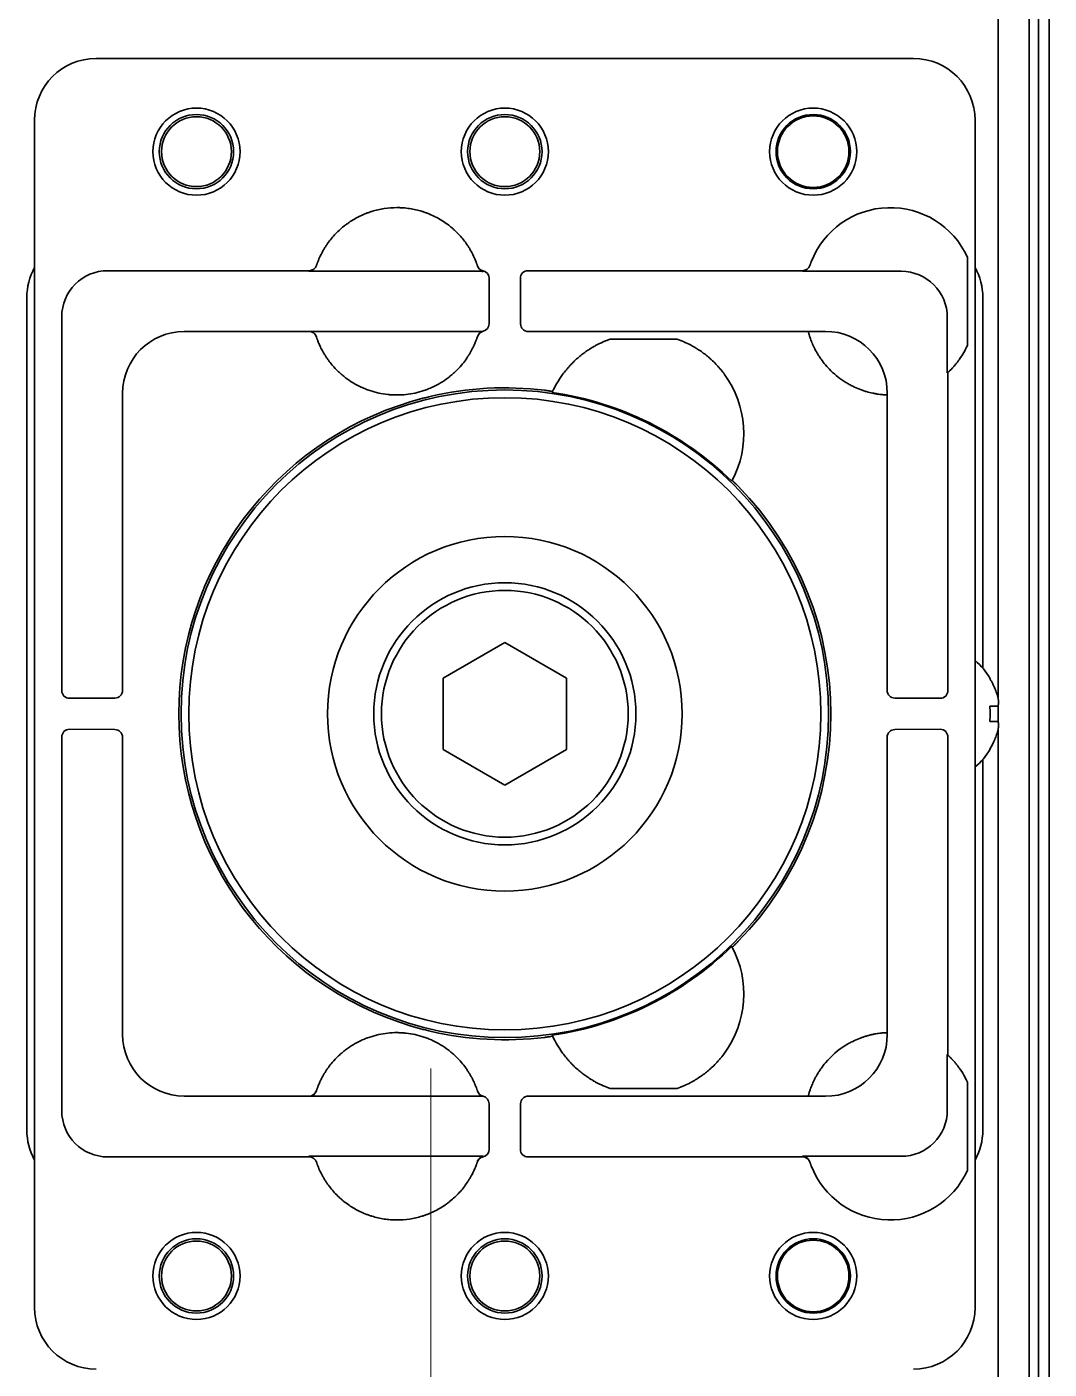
# Model space of a CAD drawing. Extents: x 5809 to 10669, y -850 to 3566.
# Drawn here: x 9168.1 to 9234.4, y 2501.2 to 2588.3 of the extents above; entities that cross this region are included whole.
import ezdxf

# ---------------------------------------------------------------- set-up
doc = ezdxf.new("R2010")
doc.units = 0
doc.header["$LTSCALE"] = 5
doc.layers.get('0').update_dxf_attribs({"linetype": 'CONTINUOUS', "lineweight": 0})
doc.layers.add('1', color=7, linetype='CONTINUOUS', true_color=0xffffff)

msp = doc.modelspace()

# ---------------------------------------------------------------- linework, layer by layer
at = {"color": 1}
msp.add_line((9194.273, 2520.726), (9194.273, 2420.726), dxfattribs=at)
at = {"layer": '1', "color": 7, "linetype": 'Continuous', "lineweight": 35}
for p, q in [((9233.073, 2431.526), (9233.073, 3429.526)), ((9231.073, 2544.787), (9231.073, 3383.467)), ((9234.375, 2415.526), (9234.375, 2937.226)), ((9233.686, 2418.526), (9233.686, 2936.226)), ((9225.573, 2586.226), (9172.572, 2586.226)), ((9168.573, 2582.227), (9168.573, 2505.226)), ((9229.573, 2505.226), (9229.573, 2582.227)), ((9229.073, 2573.344), (9229.073, 2567.608)), ((9186.385, 2572.463), (9173.335, 2572.463)), ((9197.547, 2572.424), (9186.372, 2572.424)), ((9186.859, 2572.804), (9186.854, 2572.789)), ((9218.385, 2572.463), (9200.579, 2572.463)), ((9224.771, 2572.424), (9218.372, 2572.424)), ((9218.859, 2572.804), (9218.859, 2572.805)), ((9218.86, 2572.807), (9218.864, 2572.818)), ((9198.051, 2569.019), (9198.066, 2571.963)), ((9200.079, 2571.963), (9200.094, 2569.016)), ((9168.073, 2570.727), (9168.073, 2516.726)), ((9230.073, 2546.678), (9230.073, 2570.727)), ((9170.336, 2569.464), (9170.336, 2545.232)), ((9227.77, 2565.828), (9227.77, 2569.424)), ((9178.279, 2568.519), (9186.375, 2568.519)), ((9186.372, 2568.528), (9197.617, 2568.528)), ((9186.848, 2568.181), (9186.848, 2568.181)), ((9200.594, 2568.519), (9205.288, 2568.519)), ((9205.288, 2568.519), (9205.385, 2568.519)), ((9205.882, 2568.52), (9205.385, 2568.519)), ((9205.883, 2568.52), (9210.263, 2568.52)), ((9210.263, 2568.02), (9205.883, 2568.02)), ((9210.263, 2568.52), (9210.761, 2568.519)), ((9210.761, 2568.519), (9210.858, 2568.519)), ((9210.858, 2568.519), (9218.749, 2568.519)), ((9218.749, 2568.519), (9218.747, 2568.528)), ((9218.747, 2568.528), (9219.876, 2568.528)), ((9227.77, 2565.828), (9227.81, 2565.864)), ((9227.81, 2545.232), (9227.81, 2565.864)), ((9174.28, 2545.247), (9174.28, 2564.52)), ((9223.875, 2564.529), (9223.875, 2564.403)), ((9223.875, 2564.403), (9223.866, 2564.404)), ((9223.866, 2564.404), (9223.866, 2545.247)), ((9195.073, 2546.036), (9199.073, 2548.345)), ((9199.073, 2548.345), (9203.073, 2546.036)), ((9195.073, 2541.417), (9195.073, 2546.036)), ((9203.073, 2546.036), (9203.073, 2541.417)), ((9230.518, 2546.026), (9230.551, 2546.026)), ((9170.836, 2544.733), (9173.78, 2544.748)), ((9224.363, 2544.748), (9227.31, 2544.733)), ((9231.073, 2543.22), (9231.073, 2544.221)), ((9170.336, 2542.22), (9170.336, 2517.989)), ((9173.78, 2542.705), (9170.836, 2542.72)), ((9174.28, 2522.933), (9174.28, 2542.205)), ((9223.866, 2542.205), (9223.866, 2523.049)), ((9227.31, 2542.72), (9224.363, 2542.705)), ((9227.81, 2521.588), (9227.81, 2542.22)), ((9231.073, 2431.326), (9231.073, 2542.675)), ((9199.073, 2539.107), (9195.073, 2541.417)), ((9203.073, 2541.417), (9199.073, 2539.107)), ((9230.551, 2541.426), (9230.518, 2541.426)), ((9230.073, 2516.726), (9230.073, 2540.774)), ((9223.866, 2523.049), (9223.875, 2523.049)), ((9223.875, 2523.049), (9223.875, 2522.923)), ((9227.77, 2518.028), (9227.77, 2521.624)), ((9186.849, 2519.273), (9186.849, 2519.273)), ((9205.883, 2519.433), (9210.263, 2519.433)), ((9229.073, 2519.844), (9229.073, 2514.108)), ((9186.375, 2518.933), (9178.279, 2518.933)), ((9197.617, 2518.924), (9186.372, 2518.924)), ((9198.066, 2515.489), (9198.051, 2518.436)), ((9200.094, 2518.436), (9200.079, 2515.489)), ((9205.288, 2518.933), (9200.594, 2518.933)), ((9205.385, 2518.933), (9205.288, 2518.933)), ((9205.882, 2518.933), (9205.385, 2518.933)), ((9210.263, 2518.933), (9205.883, 2518.933)), ((9210.761, 2518.933), (9210.263, 2518.933)), ((9210.858, 2518.933), (9210.761, 2518.933)), ((9218.749, 2518.933), (9210.858, 2518.933)), ((9218.747, 2518.924), (9218.749, 2518.933)), ((9219.876, 2518.924), (9218.747, 2518.924)), ((9173.335, 2514.989), (9186.385, 2514.989)), ((9186.372, 2515.028), (9197.547, 2515.028)), ((9200.579, 2514.989), (9218.385, 2514.989)), ((9218.372, 2515.028), (9224.771, 2515.028)), ((9186.852, 2514.67), (9186.859, 2514.648))]:
    msp.add_line(p, q, dxfattribs=at)
for centre, radius in [((9179.073, 2580.182), 2.825), ((9199.073, 2580.182), 2.825), ((9219.073, 2580.182), 2.825), ((9179.073, 2580.182), 2.411), ((9179.073, 2580.182), 2.267), ((9199.073, 2580.182), 2.411), ((9199.073, 2580.182), 2.267), ((9219.073, 2580.182), 2.411), ((9219.073, 2580.182), 2.32), ((9199.073, 2543.726), 21), ((9199.073, 2543.726), 20.5), ((9199.073, 2543.726), 11.5), ((9199.073, 2543.726), 8.5), ((9199.073, 2543.726), 8), ((9179.073, 2507.27), 2.825), ((9179.073, 2507.27), 2.411), ((9199.073, 2507.27), 2.825), ((9199.073, 2507.27), 2.411), ((9219.073, 2507.27), 2.825), ((9219.073, 2507.27), 2.411), ((9179.073, 2507.27), 2.267), ((9199.073, 2507.27), 2.267), ((9219.073, 2507.27), 2.32)]:
    msp.add_circle(centre, radius, dxfattribs=at)
for centre, radius, start, end in [((9224.073, 2571.052), 5.5, 24.61998, 158.89304), ((9224.073, 2569.9), 5.5, 324.66876, 335.38002), ((9208.073, 2561.9), 6.5, 143.94816, 155.25902), ((9208.073, 2561.9), 6.5, 332.04966, 36.05184), ((9224.073, 2569.9), 5.5, 225.48558, 238.47399), ((9199.073, 2543.726), 21.14, 82.96937, 103.24939), ((9199.073, 2543.726), 21.07, 45.69792, 81.61076), ((9199.073, 2543.726), 21.14, 106.69802, 253.30233), ((9199.073, 2543.726), 21.14, 315.6607, 44.3393), ((9226.453, 2543.527), 4.8, 31.37271, 49.458), ((9226.453, 2543.925), 4.8, 310.542, 328.62729), ((9199.073, 2543.726), 21.07, 278.38924, 314.30208), ((9208.073, 2525.552), 6.5, 323.94816, 27.95034), ((9199.073, 2543.726), 21.14, 256.75031, 277.03063), ((9208.073, 2525.552), 6.5, 204.74098, 216.05184), ((9224.073, 2517.552), 5.5, 121.52607, 139.88439), ((9224.073, 2517.552), 5.5, 24.61998, 35.33124), ((9224.073, 2516.4), 5.5, 201.10696, 335.38002)]:
    msp.add_arc(centre, radius, start, end, dxfattribs=at)
for centre, major_axis, ratio, start_param, end_param in [((9172.573, 2582.226), (2.829, -2.829), 0.999695, 2.356347, 3.926839), ((9225.572, 2582.226), (-2.829, -2.829), 0.999695, 2.356347, 3.926839), ((9172.073, 2570.726), (-2.829, 2.829), 0.999695, 0.279915, 0.785246), ((9173.336, 2569.463), (-2.122, 2.122), 0.999543, 5.497939, 7.068431), ((9186.385, 2572.963), (-0.474, 0.158), 0.999831, 1.892032, 3.138921), ((9197.768, 2572.943), (0.477, 0.15), 0.999767, 3.157291, 4.205088), ((9197.547, 2571.924), (0.224, 0.447), 0.99981, 0.22534, 0.463541), ((9197.566, 2571.963), (0.224, 0.448), 0.999239, 5.176082, 6.544021), ((9200.579, 2571.963), (-0.224, 0.448), 0.999239, 5.819644, 7.390288), ((9218.385, 2572.963), (-0.474, 0.159), 0.999831, 1.894839, 3.141593), ((9224.071, 2571.053), (1.747, 5.214), 0.99983, 1.569957, 1.576869), ((9224.77, 2569.423), (2.122, 2.122), 0.999695, 5.497939, 7.068431), ((9226.072, 2570.726), (2.829, 2.829), 0.999695, 5.497939, 6.003271), ((9197.551, 2569.019), (-0.447, -0.224), 0.99981, 1.330368, 2.677899), ((9200.594, 2569.019), (0.447, -0.224), 0.99981, 3.605286, 5.17593), ((9178.28, 2564.519), (2.828, 2.828), 0.999924, 0.78555, 2.356042), ((9186.375, 2568.019), (-0.475, -0.156), 0.999831, 3.142574, 4.3946), ((9197.779, 2568.045), (-0.476, 0.155), 0.999754, 5.263357, 6.293203), ((9219.875, 2564.528), (-2.829, -2.829), 0.999695, 2.356347, 3.926839), ((13898.254, 1758.685), (-4696.559, 804.417), 0.03512, 6.273761, 6.274076), ((5726.45, 5805.548), (-3486.444, 3247.993), 0.03512, 3.150702, 3.151017), ((9170.836, 2545.233), (0.448, 0.224), 0.999239, 2.678052, 4.248696), ((9173.78, 2545.247), (0.224, 0.447), 0.99981, 3.605286, 5.17593), ((9224.366, 2545.247), (-0.224, 0.447), 0.99981, 1.107255, 2.677899), ((9227.31, 2545.233), (-0.448, 0.224), 0.999239, 2.03449, 3.605134), ((9170.836, 2542.22), (-0.448, 0.224), 0.999239, 5.176082, 6.746726), ((9173.78, 2542.205), (0.224, -0.447), 0.99981, 1.107255, 2.677899), ((9224.366, 2542.205), (-0.224, -0.447), 0.99981, 3.605286, 5.17593), ((9227.31, 2542.22), (0.448, 0.224), 0.999239, 5.819644, 7.390288), ((5726.45, -718.096), (3486.444, 3247.993), 0.03512, 6.273761, 6.274076), ((9178.28, 2522.933), (-2.828, 2.828), 0.999924, 0.78555, 2.356042), ((13898.254, 3328.768), (4696.559, 804.417), 0.03512, 3.150702, 3.151017), ((9219.875, 2522.924), (-2.829, 2.829), 0.999695, 2.356347, 3.926839), ((9225.772, -4705.086), (0, 7227.617), 0.017452, 6.267025, 6.267338), ((9186.375, 2519.433), (0.475, -0.156), 0.999831, 5.030486, 6.282512), ((9197.779, 2519.407), (0.476, 0.155), 0.999754, 3.133975, 4.161422), ((9197.551, 2518.433), (-0.447, 0.224), 0.99981, 3.605286, 4.952817), ((9200.594, 2518.433), (0.447, 0.224), 0.99981, 1.107255, 2.677899), ((9173.336, 2517.99), (2.122, 2.122), 0.999543, 2.356347, 3.926839), ((9224.77, 2518.029), (2.122, -2.122), 0.999695, 5.497939, 7.068431), ((9172.073, 2516.727), (-2.829, -2.829), 0.999695, 5.497939, 6.003271), ((9226.072, 2516.727), (2.829, -2.829), 0.999695, 0.279915, 0.785246), ((9186.385, 2514.489), (-0.475, -0.157), 0.999831, 3.145682, 4.39242), ((9197.767, 2514.509), (0.473, -0.161), 0.999761, 2.10121, 3.149501), ((9197.547, 2515.529), (-0.224, 0.447), 0.99981, 2.678052, 2.916971), ((9197.566, 2515.489), (-0.224, 0.448), 0.999239, 2.880101, 4.248696), ((9200.579, 2515.489), (0.224, 0.448), 0.999239, 2.03449, 3.605134), ((9224.074, 2516.9), (5.684, 1.924), 0.999938, 3.132345, 3.139281), ((9218.385, 2514.489), (-0.474, -0.159), 0.999831, 3.141593, 4.388346), ((9224.081, 2516.402), (5.228, 1.734), 0.999252, 3.138522, 3.145428), ((9172.573, 2505.227), (2.829, 2.829), 0.999695, 2.356347, 3.926839), ((9225.572, 2505.227), (-2.829, 2.829), 0.999695, 2.356347, 3.926839)]:
    msp.add_ellipse(centre, major_axis=major_axis, ratio=ratio, start_param=start_param, end_param=end_param, dxfattribs=at)
for points, knots in [([(9197.206, 2573.029), (9197.106, 2573.289), (9196.987, 2573.539), (9196.833, 2573.81), (9196.815, 2573.84), (9196.78, 2573.899), (9196.762, 2573.929), (9196.707, 2574.017), (9196.669, 2574.076), (9196.553, 2574.247), (9196.472, 2574.358), (9196.216, 2574.681), (9196.031, 2574.883), (9195.779, 2575.118), (9195.702, 2575.187), (9195.623, 2575.255), (9195.57, 2575.299), (9195.543, 2575.321), (9195.407, 2575.43), (9195.297, 2575.512), (9194.956, 2575.745), (9194.719, 2575.883), (9194.348, 2576.063), (9194.222, 2576.118), (9194.061, 2576.182), (9194.029, 2576.194), (9193.964, 2576.218), (9193.931, 2576.23), (9193.833, 2576.265), (9193.767, 2576.286), (9193.438, 2576.389), (9193.17, 2576.45), (9192.764, 2576.512), (9192.627, 2576.527), (9192.421, 2576.543), (9192.318, 2576.549), (9192.214, 2576.552), (9192.144, 2576.553), (9192.11, 2576.553), (9191.797, 2576.554), (9191.523, 2576.533), (9190.981, 2576.451), (9190.713, 2576.39), (9190.416, 2576.298), (9190.383, 2576.287), (9190.317, 2576.266), (9190.284, 2576.254), (9190.186, 2576.22), (9190.121, 2576.196), (9189.928, 2576.12), (9189.802, 2576.065), (9189.432, 2575.885), (9189.194, 2575.748), (9188.91, 2575.553), (9188.826, 2575.493), (9188.743, 2575.431), (9188.688, 2575.388), (9188.66, 2575.367), (9188.525, 2575.258), (9188.421, 2575.168), (9188.119, 2574.886), (9187.933, 2574.685), (9187.677, 2574.362), (9187.596, 2574.251), (9187.499, 2574.107), (9187.48, 2574.079), (9187.442, 2574.02), (9187.423, 2573.991), (9187.368, 2573.903), (9187.333, 2573.843), (9187.161, 2573.542), (9187.042, 2573.293), (9186.942, 2573.033)], [0, 0, 0, 0, 0.0625, 0.0625, 0.070313, 0.070313, 0.078125, 0.078125, 0.09375, 0.09375, 0.125, 0.125, 0.1875, 0.1875, 0.203125, 0.210937, 0.210937, 0.21875, 0.21875, 0.25, 0.25, 0.3125, 0.3125, 0.34375, 0.34375, 0.351562, 0.351562, 0.359375, 0.359375, 0.375, 0.375, 0.4375, 0.4375, 0.46875, 0.46875, 0.484375, 0.492187, 0.492187, 0.5, 0.5, 0.5625, 0.5625, 0.625, 0.625, 0.632812, 0.632812, 0.640625, 0.640625, 0.65625, 0.65625, 0.6875, 0.6875, 0.75, 0.75, 0.765625, 0.773438, 0.773438, 0.78125, 0.78125, 0.8125, 0.8125, 0.875, 0.875, 0.90625, 0.90625, 0.914063, 0.914063, 0.921875, 0.921875, 0.9375, 0.9375, 1, 1, 1, 1]), ([(9186.942, 2573.033), (9186.936, 2573.018), (9186.93, 2573.003), (9186.922, 2572.981), (9186.919, 2572.974), (9186.914, 2572.96), (9186.911, 2572.953), (9186.904, 2572.932), (9186.899, 2572.919), (9186.892, 2572.9), (9186.89, 2572.894), (9186.886, 2572.883), (9186.884, 2572.877), (9186.879, 2572.861), (9186.875, 2572.852), (9186.87, 2572.835), (9186.867, 2572.828), (9186.864, 2572.819), (9186.863, 2572.817), (9186.862, 2572.812), (9186.861, 2572.811), (9186.86, 2572.806), (9186.859, 2572.804), (9186.859, 2572.804)], [0, 0, 0, 0, 0.125, 0.125, 0.1875, 0.1875, 0.25, 0.25, 0.375, 0.375, 0.4375, 0.4375, 0.5, 0.5, 0.625, 0.625, 0.75, 0.75, 0.8125, 0.8125, 0.875, 0.875, 1, 1, 1, 1]), ([(9197.293, 2572.785), (9197.293, 2572.786), (9197.292, 2572.788), (9197.291, 2572.793), (9197.29, 2572.795), (9197.288, 2572.8), (9197.287, 2572.803), (9197.284, 2572.813), (9197.281, 2572.821), (9197.277, 2572.834), (9197.275, 2572.839), (9197.272, 2572.85), (9197.27, 2572.855), (9197.264, 2572.872), (9197.259, 2572.884), (9197.25, 2572.911), (9197.245, 2572.924), (9197.237, 2572.946), (9197.235, 2572.953), (9197.229, 2572.968), (9197.226, 2572.975), (9197.218, 2572.998), (9197.212, 2573.014), (9197.206, 2573.029)], [0, 0, 0, 0, 0.125, 0.125, 0.1875, 0.1875, 0.25, 0.25, 0.375, 0.375, 0.4375, 0.4375, 0.5, 0.5, 0.625, 0.625, 0.75, 0.75, 0.8125, 0.8125, 0.875, 0.875, 1, 1, 1, 1]), ([(9218.942, 2573.033), (9218.939, 2573.026), (9218.936, 2573.018), (9218.93, 2573.003), (9218.928, 2572.996), (9218.919, 2572.974), (9218.914, 2572.96), (9218.904, 2572.932), (9218.899, 2572.919), (9218.892, 2572.9), (9218.89, 2572.894), (9218.886, 2572.882), (9218.884, 2572.877), (9218.879, 2572.861), (9218.875, 2572.852), (9218.87, 2572.835), (9218.867, 2572.828), (9218.863, 2572.816), (9218.862, 2572.812), (9218.86, 2572.807), (9218.86, 2572.806), (9218.859, 2572.805), (9218.859, 2572.804), (9218.859, 2572.804)], [0, 0, 0, 0, 0.0625, 0.0625, 0.125, 0.125, 0.25, 0.25, 0.375, 0.375, 0.4375, 0.4375, 0.5, 0.5, 0.625, 0.625, 0.75, 0.75, 0.875, 0.875, 0.9375, 0.9375, 1, 1, 1, 1]), ([(9186.372, 2568.528), (9186.398, 2568.528), (9186.45, 2568.524), (9186.501, 2568.512), (9186.539, 2568.5), (9186.551, 2568.496), (9186.575, 2568.486), (9186.587, 2568.48), (9186.622, 2568.463), (9186.644, 2568.449), (9186.676, 2568.426), (9186.686, 2568.418), (9186.706, 2568.401), (9186.716, 2568.392), (9186.743, 2568.364), (9186.76, 2568.345), (9186.791, 2568.303), (9186.805, 2568.28), (9186.829, 2568.234), (9186.839, 2568.209), (9186.847, 2568.184)], [0, 0, 0, 0, 0.125, 0.25, 0.25, 0.3125, 0.3125, 0.375, 0.375, 0.5, 0.5, 0.5625, 0.5625, 0.625, 0.625, 0.75, 0.75, 0.875, 0.875, 1, 1, 1, 1]), ([(9186.375, 2568.519), (9186.375, 2568.521), (9186.374, 2568.522), (9186.373, 2568.525), (9186.373, 2568.527), (9186.372, 2568.528)], [0, 0, 0, 0, 0.499999, 0.499999, 1, 1, 1, 1]), ([(9186.85, 2568.176), (9186.85, 2568.175), (9186.853, 2568.166), (9186.863, 2568.135), (9186.875, 2568.103), (9186.883, 2568.078), (9186.885, 2568.073), (9186.889, 2568.063), (9186.891, 2568.057), (9186.897, 2568.041), (9186.901, 2568.029), (9186.915, 2567.991), (9186.935, 2567.935), (9186.962, 2567.868), (9186.983, 2567.814), (9186.991, 2567.796), (9187.007, 2567.757), (9187.016, 2567.737), (9187.042, 2567.676), (9187.062, 2567.633), (9187.124, 2567.499), (9187.171, 2567.402), (9187.241, 2567.274), (9187.255, 2567.248), (9187.284, 2567.195), (9187.299, 2567.169), (9187.345, 2567.09), (9187.377, 2567.037), (9187.444, 2566.93), (9187.479, 2566.876), (9187.534, 2566.794), (9187.553, 2566.767), (9187.591, 2566.713), (9187.61, 2566.686), (9187.708, 2566.551), (9187.791, 2566.446), (9187.879, 2566.343)], [0, 0, 0, 0, 0.0625, 0.125, 0.1875, 0.1875, 0.203125, 0.203125, 0.21875, 0.21875, 0.25, 0.25, 0.3125, 0.375, 0.375, 0.40625, 0.40625, 0.4375, 0.4375, 0.5, 0.5, 0.625, 0.625, 0.65625, 0.65625, 0.6875, 0.6875, 0.75, 0.75, 0.8125, 0.8125, 0.84375, 0.84375, 0.875, 0.875, 1, 1, 1, 1]), ([(9197.111, 2567.695), (9197.145, 2567.772), (9197.173, 2567.842), (9197.21, 2567.935), (9197.221, 2567.964), (9197.236, 2568.004), (9197.24, 2568.017), (9197.249, 2568.042), (9197.253, 2568.053), (9197.273, 2568.108), (9197.284, 2568.142), (9197.296, 2568.176), (9197.299, 2568.185), (9197.302, 2568.194), (9197.302, 2568.196), (9197.303, 2568.199), (9197.304, 2568.2), (9197.304, 2568.2)], [0, 0, 0, 0, 0.25, 0.25, 0.375, 0.375, 0.4375, 0.4375, 0.5, 0.5, 0.75, 0.75, 0.875, 0.875, 0.9375, 0.9375, 1, 1, 1, 1]), ([(9219.866, 2566.357), (9219.764, 2566.478), (9219.669, 2566.601), (9219.536, 2566.789), (9219.494, 2566.852), (9219.433, 2566.947), (9219.403, 2566.994), (9219.374, 2567.042), (9219.354, 2567.074), (9219.345, 2567.089), (9219.261, 2567.232), (9219.195, 2567.356), (9219.108, 2567.533), (9219.08, 2567.591), (9219.042, 2567.676), (9219.024, 2567.718), (9219.006, 2567.759), (9218.995, 2567.787), (9218.989, 2567.8), (9218.94, 2567.92), (9218.904, 2568.017), (9218.86, 2568.145), (9218.847, 2568.185), (9218.832, 2568.232), (9218.829, 2568.241), (9218.823, 2568.259), (9218.821, 2568.268), (9218.813, 2568.293), (9218.808, 2568.309), (9218.794, 2568.355), (9218.779, 2568.409), (9218.768, 2568.449), (9218.761, 2568.473), (9218.759, 2568.481), (9218.756, 2568.493), (9218.754, 2568.499), (9218.751, 2568.512), (9218.749, 2568.518), (9218.749, 2568.519)], [0, 0, 0, 0, 0.125, 0.125, 0.1875, 0.1875, 0.21875, 0.234375, 0.234375, 0.25, 0.25, 0.375, 0.375, 0.4375, 0.4375, 0.46875, 0.484375, 0.484375, 0.5, 0.5, 0.625, 0.625, 0.6875, 0.6875, 0.703125, 0.703125, 0.71875, 0.71875, 0.75, 0.75, 0.8125, 0.875, 0.875, 0.90625, 0.90625, 0.9375, 0.9375, 1, 1, 1, 1]), ([(9196.265, 2566.343), (9196.361, 2566.457), (9196.452, 2566.573), (9196.58, 2566.75), (9196.621, 2566.81), (9196.67, 2566.884), (9196.68, 2566.899), (9196.699, 2566.929), (9196.709, 2566.944), (9196.738, 2566.989), (9196.756, 2567.019), (9196.846, 2567.166), (9196.909, 2567.281), (9196.979, 2567.417), (9196.993, 2567.444), (9197.019, 2567.497), (9197.032, 2567.523), (9197.068, 2567.6), (9197.09, 2567.649), (9197.111, 2567.695)], [0, 0, 0, 0, 0.25, 0.25, 0.375, 0.375, 0.40625, 0.40625, 0.4375, 0.4375, 0.5, 0.5, 0.75, 0.75, 0.8125, 0.8125, 0.875, 0.875, 1, 1, 1, 1]), ([(9204.813, 2567.523), (9204.788, 2567.509), (9204.759, 2567.492), (9204.696, 2567.454), (9204.662, 2567.433), (9204.608, 2567.399), (9204.589, 2567.387), (9204.551, 2567.363), (9204.532, 2567.351), (9204.473, 2567.312), (9204.433, 2567.285), (9204.35, 2567.228), (9204.307, 2567.198), (9204.221, 2567.136), (9204.177, 2567.103), (9204.044, 2567.002), (9203.955, 2566.93), (9203.776, 2566.778), (9203.686, 2566.697), (9203.551, 2566.569), (9203.506, 2566.525), (9203.438, 2566.457), (9203.415, 2566.434), (9203.371, 2566.387), (9203.348, 2566.364), (9203.304, 2566.316), (9203.281, 2566.292), (9203.237, 2566.243), (9203.171, 2566.17), (9203.107, 2566.094), (9202.98, 2565.941), (9202.898, 2565.835), (9202.818, 2565.725)], [0, 0, 0, 0, 0.0625, 0.0625, 0.125, 0.125, 0.15625, 0.15625, 0.1875, 0.1875, 0.25, 0.25, 0.3125, 0.3125, 0.375, 0.375, 0.5, 0.5, 0.625, 0.625, 0.6875, 0.6875, 0.71875, 0.71875, 0.75, 0.75, 0.78125, 0.78125, 0.8125, 0.875, 0.875, 1, 1, 1, 1]), ([(9213.328, 2565.725), (9213.248, 2565.835), (9213.166, 2565.941), (9213.059, 2566.07), (9213.037, 2566.096), (9212.994, 2566.146), (9212.972, 2566.171), (9212.907, 2566.245), (9212.863, 2566.294), (9212.731, 2566.435), (9212.642, 2566.524), (9212.507, 2566.653), (9212.462, 2566.694), (9212.394, 2566.755), (9212.371, 2566.776), (9212.326, 2566.815), (9212.303, 2566.835), (9212.19, 2566.931), (9212.1, 2567.003), (9211.968, 2567.103), (9211.925, 2567.136), (9211.839, 2567.198), (9211.797, 2567.227), (9211.735, 2567.27), (9211.714, 2567.284), (9211.673, 2567.312), (9211.653, 2567.325), (9211.594, 2567.363), (9211.556, 2567.388), (9211.502, 2567.422), (9211.484, 2567.433), (9211.45, 2567.453), (9211.434, 2567.463), (9211.387, 2567.492), (9211.358, 2567.509), (9211.333, 2567.523)], [0, 0, 0, 0, 0.125, 0.125, 0.15625, 0.15625, 0.1875, 0.1875, 0.25, 0.25, 0.375, 0.375, 0.4375, 0.4375, 0.46875, 0.46875, 0.5, 0.5, 0.625, 0.625, 0.6875, 0.6875, 0.75, 0.75, 0.78125, 0.78125, 0.8125, 0.8125, 0.875, 0.875, 0.90625, 0.90625, 0.9375, 0.9375, 1, 1, 1, 1]), ([(9187.879, 2566.343), (9188.009, 2566.19), (9188.146, 2566.045), (9188.363, 2565.84), (9188.437, 2565.773), (9188.552, 2565.676), (9188.59, 2565.644), (9188.668, 2565.582), (9188.708, 2565.551), (9188.906, 2565.4), (9189.07, 2565.289), (9189.409, 2565.086), (9189.583, 2564.993), (9189.853, 2564.869), (9189.944, 2564.829), (9190.083, 2564.774), (9190.13, 2564.756), (9190.224, 2564.722), (9190.271, 2564.705), (9190.508, 2564.626), (9190.699, 2564.573), (9191.085, 2564.488), (9191.28, 2564.456), (9191.575, 2564.424), (9191.674, 2564.416), (9191.823, 2564.408), (9191.872, 2564.406), (9191.972, 2564.403), (9192.022, 2564.402), (9192.272, 2564.402), (9192.47, 2564.413), (9192.864, 2564.456), (9193.058, 2564.488), (9193.445, 2564.573), (9193.636, 2564.626), (9193.873, 2564.706), (9193.921, 2564.722), (9194.014, 2564.757), (9194.154, 2564.81), (9194.29, 2564.869), (9194.56, 2564.993), (9194.734, 2565.086), (9195.073, 2565.289), (9195.237, 2565.4), (9195.436, 2565.551), (9195.476, 2565.582), (9195.554, 2565.645), (9195.669, 2565.74), (9195.781, 2565.84), (9195.998, 2566.045), (9196.135, 2566.19), (9196.265, 2566.343)], [0, 0, 0, 0, 0.0625, 0.0625, 0.09375, 0.09375, 0.109375, 0.109375, 0.125, 0.125, 0.1875, 0.1875, 0.25, 0.25, 0.28125, 0.28125, 0.296875, 0.296875, 0.3125, 0.3125, 0.375, 0.375, 0.4375, 0.4375, 0.46875, 0.46875, 0.484375, 0.484375, 0.5, 0.5, 0.5625, 0.5625, 0.625, 0.625, 0.6875, 0.6875, 0.703125, 0.703125, 0.71875, 0.75, 0.75, 0.8125, 0.8125, 0.875, 0.875, 0.890625, 0.890625, 0.90625, 0.9375, 0.9375, 1, 1, 1, 1]), ([(9228.56, 2566.719), (9228.524, 2566.668), (9228.487, 2566.618), (9228.412, 2566.52), (9228.375, 2566.472), (9228.298, 2566.378), (9228.259, 2566.332), (9228.201, 2566.265), (9228.181, 2566.243), (9228.143, 2566.2), (9228.124, 2566.179), (9228.086, 2566.139), (9228.067, 2566.119), (9228.04, 2566.09), (9228.031, 2566.081), (9228.013, 2566.063), (9228.005, 2566.054), (9227.961, 2566.01), (9227.93, 2565.979), (9227.896, 2565.946), (9227.889, 2565.939), (9227.877, 2565.927), (9227.871, 2565.922), (9227.854, 2565.906), (9227.844, 2565.897), (9227.832, 2565.885), (9227.829, 2565.882), (9227.822, 2565.876), (9227.82, 2565.874), (9227.813, 2565.867), (9227.811, 2565.865), (9227.81, 2565.864)], [0, 0, 0, 0, 0.125, 0.125, 0.25, 0.25, 0.375, 0.375, 0.4375, 0.4375, 0.5, 0.5, 0.5625, 0.5625, 0.59375, 0.59375, 0.625, 0.625, 0.75, 0.75, 0.78125, 0.78125, 0.8125, 0.8125, 0.875, 0.875, 0.90625, 0.90625, 0.9375, 0.9375, 1, 1, 1, 1]), ([(9202.169, 2564.62), (9202.17, 2564.621), (9202.167, 2564.623), (9202.158, 2564.626), (9202.154, 2564.627), (9202.146, 2564.629), (9202.144, 2564.63), (9202.138, 2564.631), (9202.135, 2564.632), (9202.119, 2564.635), (9202.103, 2564.639), (9202.075, 2564.644), (9202.065, 2564.646), (9202.043, 2564.65), (9202.021, 2564.654), (9201.996, 2564.658), (9201.97, 2564.663), (9201.956, 2564.665), (9201.914, 2564.672), (9201.885, 2564.676), (9201.839, 2564.683), (9201.823, 2564.685), (9201.792, 2564.69), (9201.775, 2564.692), (9201.727, 2564.698), (9201.694, 2564.703), (9201.66, 2564.707)], [0, 0, 0, 0, 0.125, 0.125, 0.1875, 0.1875, 0.21875, 0.21875, 0.25, 0.25, 0.375, 0.375, 0.4375, 0.4375, 0.5, 0.5625, 0.5625, 0.625, 0.625, 0.75, 0.75, 0.8125, 0.8125, 0.875, 0.875, 1, 1, 1, 1]), ([(9222.931, 2564.52), (9222.801, 2564.547), (9222.666, 2564.581), (9222.453, 2564.643), (9222.381, 2564.666), (9222.27, 2564.703), (9222.233, 2564.716), (9222.158, 2564.744), (9222.121, 2564.758), (9221.933, 2564.83), (9221.783, 2564.896), (9221.598, 2564.988), (9221.561, 2565.007), (9221.487, 2565.045), (9221.45, 2565.065), (9221.341, 2565.126), (9221.268, 2565.168), (9221.197, 2565.212)], [0, 0, 0, 0, 0.25, 0.25, 0.375, 0.375, 0.4375, 0.4375, 0.5, 0.5, 0.75, 0.75, 0.8125, 0.8125, 0.875, 0.875, 1, 1, 1, 1]), ([(9223.866, 2564.404), (9223.864, 2564.404), (9223.857, 2564.404), (9223.834, 2564.405), (9223.818, 2564.406), (9223.775, 2564.408), (9223.749, 2564.409), (9223.709, 2564.412), (9223.701, 2564.412), (9223.685, 2564.413), (9223.658, 2564.415), (9223.63, 2564.418), (9223.57, 2564.423), (9223.525, 2564.427), (9223.428, 2564.438), (9223.375, 2564.444), (9223.303, 2564.454), (9223.288, 2564.456), (9223.258, 2564.46), (9223.213, 2564.467), (9223.166, 2564.475), (9223.069, 2564.492), (9223.002, 2564.505), (9222.931, 2564.52)], [0, 0, 0, 0, 0.125, 0.125, 0.25, 0.25, 0.375, 0.375, 0.40625, 0.40625, 0.4375, 0.5, 0.5, 0.625, 0.625, 0.75, 0.75, 0.78125, 0.78125, 0.8125, 0.875, 0.875, 1, 1, 1, 1]), ([(9194.228, 2564.303), (9194.125, 2564.279), (9194.022, 2564.254), (9193.816, 2564.202), (9193.611, 2564.149), (9193.406, 2564.092), (9193.202, 2564.035), (9193.1, 2564.005), (9192.999, 2563.974)], [0, 0, 0, 0, 0.25, 0.25, 0.5, 0.75, 0.75, 1, 1, 1, 1]), ([(9214.192, 2558.501), (9214.169, 2558.525), (9214.145, 2558.548), (9214.111, 2558.583), (9214.099, 2558.594), (9214.077, 2558.617), (9214.065, 2558.628), (9214.032, 2558.661), (9214.011, 2558.681), (9213.98, 2558.71), (9213.97, 2558.72), (9213.956, 2558.733), (9213.951, 2558.738), (9213.942, 2558.747), (9213.937, 2558.751), (9213.915, 2558.771), (9213.899, 2558.786), (9213.881, 2558.802), (9213.877, 2558.805), (9213.871, 2558.811), (9213.867, 2558.814), (9213.858, 2558.822), (9213.853, 2558.826), (9213.837, 2558.839), (9213.829, 2558.845), (9213.821, 2558.851), (9213.819, 2558.852), (9213.816, 2558.854), (9213.815, 2558.854), (9213.815, 2558.853)], [0, 0, 0, 0, 0.125, 0.125, 0.1875, 0.1875, 0.25, 0.25, 0.375, 0.375, 0.4375, 0.4375, 0.46875, 0.46875, 0.5, 0.5, 0.625, 0.625, 0.65625, 0.65625, 0.6875, 0.6875, 0.75, 0.75, 0.875, 0.875, 0.9375, 0.9375, 1, 1, 1, 1]), ([(9230.518, 2544.226), (9230.642, 2544.226), (9230.75, 2544.226), (9230.888, 2544.226), (9230.93, 2544.226), (9231.006, 2544.226), (9231.039, 2544.226), (9231.069, 2544.226)], [0, 0, 0, 0, 0.5, 0.5, 0.75, 0.75, 1, 1, 1, 1]), ([(9230.518, 2541.426), (9230.642, 2541.629), (9230.75, 2541.839), (9230.888, 2542.164), (9230.93, 2542.274), (9231.006, 2542.497), (9231.039, 2542.611), (9231.069, 2542.726)], [0, 0, 0, 0, 0.5, 0.5, 0.75, 0.75, 1, 1, 1, 1]), ([(9213.815, 2528.599), (9213.815, 2528.598), (9213.818, 2528.599), (9213.826, 2528.605), (9213.83, 2528.607), (9213.836, 2528.612), (9213.838, 2528.614), (9213.842, 2528.617), (9213.845, 2528.619), (9213.858, 2528.63), (9213.87, 2528.641), (9213.891, 2528.66), (9213.899, 2528.667), (9213.915, 2528.681), (9213.932, 2528.697), (9213.95, 2528.714), (9213.97, 2528.732), (9213.98, 2528.741), (9214.01, 2528.771), (9214.032, 2528.791), (9214.065, 2528.824), (9214.076, 2528.835), (9214.099, 2528.857), (9214.111, 2528.869), (9214.145, 2528.904), (9214.169, 2528.927), (9214.192, 2528.951)], [0, 0, 0, 0, 0.125, 0.125, 0.1875, 0.1875, 0.21875, 0.21875, 0.25, 0.25, 0.375, 0.375, 0.4375, 0.4375, 0.5, 0.5625, 0.5625, 0.625, 0.625, 0.75, 0.75, 0.8125, 0.8125, 0.875, 0.875, 1, 1, 1, 1]), ([(9196.265, 2521.109), (9196.135, 2521.262), (9195.998, 2521.407), (9195.781, 2521.613), (9195.706, 2521.679), (9195.592, 2521.776), (9195.553, 2521.808), (9195.475, 2521.871), (9195.436, 2521.901), (9195.237, 2522.052), (9195.073, 2522.163), (9194.735, 2522.366), (9194.56, 2522.459), (9194.29, 2522.584), (9194.199, 2522.623), (9194.06, 2522.678), (9194.014, 2522.696), (9193.92, 2522.73), (9193.873, 2522.747), (9193.636, 2522.827), (9193.445, 2522.879), (9193.059, 2522.964), (9192.864, 2522.996), (9192.569, 2523.028), (9192.47, 2523.036), (9192.321, 2523.044), (9192.271, 2523.046), (9192.171, 2523.049), (9192.121, 2523.05), (9191.871, 2523.05), (9191.673, 2523.039), (9191.28, 2522.996), (9191.085, 2522.964), (9190.699, 2522.879), (9190.507, 2522.826), (9190.27, 2522.747), (9190.223, 2522.73), (9190.129, 2522.696), (9189.99, 2522.642), (9189.853, 2522.584), (9189.584, 2522.459), (9189.409, 2522.367), (9189.071, 2522.163), (9188.906, 2522.052), (9188.707, 2521.901), (9188.668, 2521.87), (9188.59, 2521.808), (9188.474, 2521.712), (9188.363, 2521.612), (9188.146, 2521.407), (9188.009, 2521.262), (9187.879, 2521.109)], [0, 0, 0, 0, 0.0625, 0.0625, 0.09375, 0.09375, 0.109375, 0.109375, 0.125, 0.125, 0.1875, 0.1875, 0.25, 0.25, 0.28125, 0.28125, 0.296875, 0.296875, 0.3125, 0.3125, 0.375, 0.375, 0.4375, 0.4375, 0.46875, 0.46875, 0.484375, 0.484375, 0.5, 0.5, 0.5625, 0.5625, 0.625, 0.625, 0.6875, 0.6875, 0.703125, 0.703125, 0.71875, 0.75, 0.75, 0.8125, 0.8125, 0.875, 0.875, 0.890625, 0.890625, 0.90625, 0.9375, 0.9375, 1, 1, 1, 1]), ([(9192.999, 2523.478), (9193.101, 2523.447), (9193.202, 2523.418), (9193.406, 2523.36), (9193.611, 2523.304), (9193.816, 2523.25), (9194.022, 2523.199), (9194.125, 2523.173), (9194.228, 2523.149)], [0, 0, 0, 0, 0.25, 0.25, 0.5, 0.75, 0.75, 1, 1, 1, 1]), ([(9201.66, 2522.745), (9201.694, 2522.75), (9201.727, 2522.754), (9201.775, 2522.76), (9201.791, 2522.762), (9201.823, 2522.767), (9201.839, 2522.769), (9201.885, 2522.776), (9201.914, 2522.78), (9201.956, 2522.787), (9201.969, 2522.789), (9201.989, 2522.793), (9201.995, 2522.794), (9202.008, 2522.796), (9202.014, 2522.797), (9202.044, 2522.802), (9202.065, 2522.806), (9202.088, 2522.811), (9202.093, 2522.811), (9202.102, 2522.813), (9202.106, 2522.814), (9202.118, 2522.817), (9202.125, 2522.818), (9202.144, 2522.823), (9202.154, 2522.825), (9202.164, 2522.828), (9202.166, 2522.829), (9202.169, 2522.831), (9202.17, 2522.832), (9202.169, 2522.832)], [0, 0, 0, 0, 0.125, 0.125, 0.1875, 0.1875, 0.25, 0.25, 0.375, 0.375, 0.4375, 0.4375, 0.46875, 0.46875, 0.5, 0.5, 0.625, 0.625, 0.65625, 0.65625, 0.6875, 0.6875, 0.75, 0.75, 0.875, 0.875, 0.9375, 0.9375, 1, 1, 1, 1]), ([(9221.197, 2522.241), (9221.268, 2522.284), (9221.34, 2522.326), (9221.485, 2522.407), (9221.559, 2522.445), (9221.779, 2522.554), (9221.928, 2522.62), (9222.116, 2522.693), (9222.154, 2522.707), (9222.21, 2522.728), (9222.229, 2522.734), (9222.267, 2522.747), (9222.36, 2522.78), (9222.451, 2522.808), (9222.593, 2522.85), (9222.663, 2522.869), (9222.8, 2522.904), (9222.866, 2522.919), (9222.931, 2522.933)], [0, 0, 0, 0, 0.125, 0.125, 0.25, 0.25, 0.5, 0.5, 0.5625, 0.5625, 0.59375, 0.59375, 0.625, 0.75, 0.75, 0.875, 0.875, 1, 1, 1, 1]), ([(9222.931, 2522.933), (9223.002, 2522.948), (9223.07, 2522.961), (9223.198, 2522.983), (9223.258, 2522.992), (9223.372, 2523.008), (9223.425, 2523.014), (9223.524, 2523.025), (9223.569, 2523.03), (9223.649, 2523.036), (9223.685, 2523.039), (9223.747, 2523.043), (9223.774, 2523.044), (9223.817, 2523.047), (9223.851, 2523.048), (9223.864, 2523.049), (9223.866, 2523.049)], [0, 0, 0, 0, 0.125, 0.125, 0.25, 0.25, 0.375, 0.375, 0.5, 0.5, 0.625, 0.625, 0.75, 0.75, 0.875, 1, 1, 1, 1]), ([(9187.879, 2521.109), (9187.791, 2521.006), (9187.709, 2520.901), (9187.592, 2520.741), (9187.554, 2520.688), (9187.499, 2520.607), (9187.481, 2520.58), (9187.446, 2520.525), (9187.428, 2520.498), (9187.344, 2520.363), (9187.283, 2520.258), (9187.201, 2520.106), (9187.176, 2520.056), (9187.145, 2519.996), (9187.139, 2519.984), (9187.128, 2519.96), (9187.122, 2519.948), (9187.105, 2519.912), (9187.094, 2519.889), (9187.042, 2519.777), (9187.007, 2519.695), (9186.97, 2519.605), (9186.963, 2519.587), (9186.953, 2519.562), (9186.95, 2519.554), (9186.943, 2519.537), (9186.928, 2519.498), (9186.905, 2519.434), (9186.889, 2519.39), (9186.878, 2519.36), (9186.875, 2519.351), (9186.87, 2519.335), (9186.867, 2519.327), (9186.86, 2519.307), (9186.853, 2519.286), (9186.85, 2519.278), (9186.85, 2519.276)], [0, 0, 0, 0, 0.125, 0.125, 0.1875, 0.1875, 0.21875, 0.21875, 0.25, 0.25, 0.375, 0.375, 0.4375, 0.4375, 0.453125, 0.453125, 0.46875, 0.46875, 0.5, 0.5, 0.625, 0.625, 0.65625, 0.65625, 0.671875, 0.671875, 0.6875, 0.75, 0.8125, 0.8125, 0.84375, 0.84375, 0.875, 0.875, 0.9375, 1, 1, 1, 1]), ([(9197.111, 2519.757), (9197.09, 2519.803), (9197.068, 2519.852), (9197.02, 2519.953), (9196.995, 2520.005), (9196.953, 2520.087), (9196.931, 2520.128), (9196.908, 2520.171), (9196.892, 2520.199), (9196.884, 2520.214), (9196.844, 2520.286), (9196.81, 2520.344), (9196.739, 2520.462), (9196.701, 2520.521), (9196.642, 2520.61), (9196.622, 2520.64), (9196.581, 2520.7), (9196.56, 2520.73), (9196.452, 2520.879), (9196.361, 2520.996), (9196.265, 2521.109)], [0, 0, 0, 0, 0.125, 0.125, 0.25, 0.25, 0.3125, 0.34375, 0.34375, 0.375, 0.375, 0.5, 0.5, 0.625, 0.625, 0.6875, 0.6875, 0.75, 0.75, 1, 1, 1, 1]), ([(9202.818, 2521.727), (9202.898, 2521.617), (9202.98, 2521.512), (9203.107, 2521.358), (9203.15, 2521.308), (9203.215, 2521.233), (9203.237, 2521.209), (9203.281, 2521.16), (9203.304, 2521.136), (9203.348, 2521.088), (9203.371, 2521.065), (9203.415, 2521.018), (9203.438, 2520.995), (9203.506, 2520.927), (9203.551, 2520.883), (9203.686, 2520.755), (9203.776, 2520.674), (9203.955, 2520.522), (9204.044, 2520.45), (9204.177, 2520.349), (9204.221, 2520.316), (9204.307, 2520.254), (9204.35, 2520.224), (9204.433, 2520.167), (9204.473, 2520.14), (9204.532, 2520.102), (9204.551, 2520.089), (9204.589, 2520.065), (9204.608, 2520.053), (9204.662, 2520.019), (9204.696, 2519.998), (9204.759, 2519.961), (9204.788, 2519.944), (9204.813, 2519.929)], [0, 0, 0, 0, 0.125, 0.125, 0.1875, 0.1875, 0.21875, 0.21875, 0.25, 0.25, 0.28125, 0.28125, 0.3125, 0.3125, 0.375, 0.375, 0.5, 0.5, 0.625, 0.625, 0.6875, 0.6875, 0.75, 0.75, 0.8125, 0.8125, 0.84375, 0.84375, 0.875, 0.875, 0.9375, 0.9375, 1, 1, 1, 1]), ([(9211.333, 2519.929), (9211.358, 2519.944), (9211.387, 2519.961), (9211.434, 2519.989), (9211.45, 2519.999), (9211.484, 2520.02), (9211.502, 2520.031), (9211.556, 2520.065), (9211.594, 2520.089), (9211.653, 2520.127), (9211.673, 2520.141), (9211.714, 2520.168), (9211.735, 2520.182), (9211.797, 2520.225), (9211.839, 2520.255), (9211.925, 2520.317), (9211.968, 2520.349), (9212.1, 2520.449), (9212.19, 2520.521), (9212.303, 2520.617), (9212.326, 2520.637), (9212.371, 2520.677), (9212.44, 2520.737), (9212.507, 2520.8), (9212.642, 2520.928), (9212.731, 2521.018), (9212.863, 2521.159), (9212.907, 2521.207), (9212.972, 2521.281), (9212.994, 2521.306), (9213.037, 2521.357), (9213.059, 2521.382), (9213.166, 2521.511), (9213.248, 2521.617), (9213.328, 2521.727)], [0, 0, 0, 0, 0.0625, 0.0625, 0.09375, 0.09375, 0.125, 0.125, 0.1875, 0.1875, 0.21875, 0.21875, 0.25, 0.25, 0.3125, 0.3125, 0.375, 0.375, 0.5, 0.5, 0.53125, 0.53125, 0.5625, 0.625, 0.625, 0.75, 0.75, 0.8125, 0.8125, 0.84375, 0.84375, 0.875, 0.875, 1, 1, 1, 1]), ([(9218.749, 2518.933), (9218.749, 2518.935), (9218.751, 2518.94), (9218.755, 2518.958), (9218.762, 2518.983), (9218.773, 2519.022), (9218.781, 2519.052), (9218.783, 2519.058), (9218.786, 2519.07), (9218.788, 2519.077), (9218.794, 2519.097), (9218.798, 2519.112), (9218.812, 2519.157), (9218.833, 2519.224), (9218.859, 2519.304), (9218.881, 2519.368), (9218.893, 2519.401), (9218.905, 2519.436), (9218.914, 2519.46), (9218.919, 2519.472), (9218.941, 2519.533), (9218.961, 2519.583), (9219.026, 2519.742), (9219.076, 2519.855), (9219.15, 2520.005), (9219.165, 2520.036), (9219.197, 2520.097), (9219.213, 2520.127), (9219.263, 2520.22), (9219.298, 2520.282), (9219.372, 2520.408), (9219.41, 2520.471), (9219.472, 2520.566), (9219.493, 2520.598), (9219.536, 2520.661), (9219.557, 2520.693), (9219.669, 2520.851), (9219.765, 2520.975), (9219.867, 2521.096)], [0, 0, 0, 0, 0.0625, 0.0625, 0.125, 0.1875, 0.1875, 0.203125, 0.203125, 0.21875, 0.21875, 0.25, 0.25, 0.3125, 0.375, 0.375, 0.40625, 0.421875, 0.421875, 0.4375, 0.4375, 0.5, 0.5, 0.625, 0.625, 0.65625, 0.65625, 0.6875, 0.6875, 0.75, 0.75, 0.8125, 0.8125, 0.84375, 0.84375, 0.875, 0.875, 1, 1, 1, 1]), ([(9227.81, 2521.588), (9227.811, 2521.587), (9227.813, 2521.585), (9227.822, 2521.577), (9227.828, 2521.571), (9227.84, 2521.56), (9227.844, 2521.556), (9227.854, 2521.547), (9227.859, 2521.542), (9227.876, 2521.526), (9227.888, 2521.514), (9227.909, 2521.494), (9227.916, 2521.487), (9227.931, 2521.473), (9227.938, 2521.465), (9227.962, 2521.442), (9227.978, 2521.426), (9228.012, 2521.391), (9228.03, 2521.373), (9228.057, 2521.344), (9228.066, 2521.334), (9228.085, 2521.315), (9228.094, 2521.305), (9228.141, 2521.254), (9228.18, 2521.212), (9228.238, 2521.145), (9228.257, 2521.122), (9228.296, 2521.076), (9228.316, 2521.053), (9228.374, 2520.981), (9228.412, 2520.933), (9228.487, 2520.834), (9228.524, 2520.784), (9228.56, 2520.733)], [0, 0, 0, 0, 0.0625, 0.0625, 0.125, 0.125, 0.15625, 0.15625, 0.1875, 0.1875, 0.25, 0.25, 0.28125, 0.28125, 0.3125, 0.3125, 0.375, 0.375, 0.4375, 0.4375, 0.46875, 0.46875, 0.5, 0.5, 0.625, 0.625, 0.6875, 0.6875, 0.75, 0.75, 0.875, 0.875, 1, 1, 1, 1]), ([(9186.847, 2519.268), (9186.839, 2519.243), (9186.819, 2519.195), (9186.792, 2519.15), (9186.768, 2519.119), (9186.76, 2519.108), (9186.743, 2519.088), (9186.734, 2519.079), (9186.707, 2519.051), (9186.687, 2519.034), (9186.655, 2519.011), (9186.644, 2519.004), (9186.622, 2518.99), (9186.61, 2518.984), (9186.576, 2518.966), (9186.552, 2518.956), (9186.502, 2518.94), (9186.476, 2518.934), (9186.425, 2518.926), (9186.398, 2518.924), (9186.372, 2518.924)], [0, 0, 0, 0, 0.125, 0.25, 0.25, 0.3125, 0.3125, 0.375, 0.375, 0.5, 0.5, 0.5625, 0.5625, 0.625, 0.625, 0.75, 0.75, 0.875, 0.875, 1, 1, 1, 1]), ([(9197.304, 2519.252), (9197.303, 2519.255), (9197.299, 2519.268), (9197.287, 2519.303), (9197.282, 2519.318), (9197.273, 2519.343), (9197.27, 2519.352), (9197.263, 2519.372), (9197.259, 2519.382), (9197.24, 2519.437), (9197.22, 2519.49), (9197.184, 2519.581), (9197.171, 2519.614), (9197.15, 2519.666), (9197.142, 2519.683), (9197.127, 2519.72), (9197.119, 2519.738), (9197.111, 2519.757)], [0, 0, 0, 0, 0.25, 0.25, 0.375, 0.375, 0.4375, 0.4375, 0.5, 0.5, 0.75, 0.75, 0.875, 0.875, 0.9375, 0.9375, 1, 1, 1, 1]), ([(9210.687, 2519.601), (9211.045, 2519.759), (9211.247, 2519.879), (9211.333, 2519.929), (9211.333, 2519.929), (9211.333, 2519.929)], [0, 0, 0, 0, 0.99996, 0.99996, 1, 1, 1, 1]), ([(9186.372, 2518.924), (9186.373, 2518.925), (9186.373, 2518.927), (9186.374, 2518.93), (9186.375, 2518.932), (9186.375, 2518.933)], [0, 0, 0, 0, 0.496999, 0.496999, 1, 1, 1, 1]), ([(9197.307, 2514.71), (9197.321, 2514.751), (9197.339, 2514.789), (9197.367, 2514.834), (9197.373, 2514.843), (9197.386, 2514.86), (9197.392, 2514.869), (9197.413, 2514.893), (9197.442, 2514.924), (9197.475, 2514.951), (9197.501, 2514.97), (9197.51, 2514.976), (9197.528, 2514.987), (9197.537, 2514.992), (9197.584, 2515.017), (9197.623, 2515.033), (9197.665, 2515.043)], [0, 0, 0, 0, 0.25, 0.25, 0.3125, 0.3125, 0.375, 0.375, 0.5, 0.625, 0.625, 0.6875, 0.6875, 0.75, 0.75, 1, 1, 1, 1]), ([(9197.665, 2515.043), (9197.665, 2515.036), (9197.666, 2515.03), (9197.666, 2515.015), (9197.666, 2515.007), (9197.667, 2514.999)], [0, 0, 0, 0, 0.441588, 0.441588, 1, 1, 1, 1]), ([(9218.372, 2515.028), (9218.398, 2515.028), (9218.45, 2515.024), (9218.501, 2515.012), (9218.539, 2515), (9218.551, 2514.996), (9218.575, 2514.986), (9218.587, 2514.98), (9218.622, 2514.963), (9218.644, 2514.949), (9218.676, 2514.926), (9218.686, 2514.918), (9218.706, 2514.901), (9218.716, 2514.892), (9218.743, 2514.864), (9218.76, 2514.845), (9218.791, 2514.803), (9218.805, 2514.78), (9218.829, 2514.734), (9218.839, 2514.709), (9218.847, 2514.684)], [0, 0, 0, 0, 0.125, 0.25, 0.25, 0.3125, 0.3125, 0.375, 0.375, 0.5, 0.5, 0.5625, 0.5625, 0.625, 0.625, 0.75, 0.75, 0.875, 0.875, 1, 1, 1, 1]), ([(9186.859, 2514.648), (9186.859, 2514.648), (9186.86, 2514.646), (9186.861, 2514.642), (9186.862, 2514.64), (9186.863, 2514.636), (9186.864, 2514.633), (9186.867, 2514.624), (9186.87, 2514.617), (9186.874, 2514.605), (9186.875, 2514.601), (9186.879, 2514.591), (9186.88, 2514.586), (9186.886, 2514.57), (9186.89, 2514.559), (9186.897, 2514.54), (9186.899, 2514.534), (9186.904, 2514.52), (9186.906, 2514.514), (9186.914, 2514.493), (9186.919, 2514.479), (9186.927, 2514.457), (9186.93, 2514.449), (9186.936, 2514.434), (9186.939, 2514.427), (9186.942, 2514.419)], [0, 0, 0, 0, 0.125, 0.125, 0.1875, 0.1875, 0.25, 0.25, 0.375, 0.375, 0.4375, 0.4375, 0.5, 0.5, 0.625, 0.625, 0.6875, 0.6875, 0.75, 0.75, 0.875, 0.875, 0.9375, 0.9375, 1, 1, 1, 1]), ([(9186.942, 2514.419), (9187.042, 2514.16), (9187.161, 2513.91), (9187.316, 2513.639), (9187.333, 2513.609), (9187.369, 2513.549), (9187.387, 2513.52), (9187.442, 2513.431), (9187.48, 2513.373), (9187.596, 2513.202), (9187.677, 2513.091), (9187.933, 2512.768), (9188.119, 2512.567), (9188.37, 2512.332), (9188.447, 2512.263), (9188.527, 2512.196), (9188.58, 2512.151), (9188.607, 2512.129), (9188.742, 2512.021), (9188.853, 2511.938), (9189.194, 2511.705), (9189.431, 2511.568), (9189.802, 2511.389), (9189.928, 2511.333), (9190.089, 2511.27), (9190.121, 2511.258), (9190.186, 2511.233), (9190.219, 2511.222), (9190.317, 2511.187), (9190.383, 2511.165), (9190.713, 2511.064), (9190.98, 2511.003), (9191.387, 2510.941), (9191.523, 2510.926), (9191.729, 2510.91), (9191.833, 2510.904), (9191.936, 2510.901), (9192.006, 2510.9), (9192.041, 2510.9), (9192.353, 2510.9), (9192.627, 2510.921), (9193.169, 2511.003), (9193.437, 2511.065), (9193.734, 2511.157), (9193.767, 2511.167), (9193.833, 2511.189), (9193.866, 2511.2), (9193.964, 2511.235), (9194.029, 2511.259), (9194.222, 2511.335), (9194.347, 2511.39), (9194.718, 2511.57), (9194.955, 2511.707), (9195.239, 2511.902), (9195.323, 2511.962), (9195.406, 2512.025), (9195.461, 2512.067), (9195.488, 2512.089), (9195.624, 2512.197), (9195.728, 2512.288), (9196.029, 2512.57), (9196.215, 2512.771), (9196.471, 2513.094), (9196.552, 2513.205), (9196.649, 2513.349), (9196.668, 2513.378), (9196.706, 2513.436), (9196.724, 2513.465), (9196.779, 2513.554), (9196.815, 2513.613), (9196.987, 2513.914), (9197.105, 2514.164), (9197.205, 2514.423)], [0, 0, 0, 0, 0.0625, 0.0625, 0.070313, 0.070313, 0.078125, 0.078125, 0.09375, 0.09375, 0.125, 0.125, 0.1875, 0.1875, 0.203125, 0.210938, 0.210938, 0.21875, 0.21875, 0.25, 0.25, 0.3125, 0.3125, 0.34375, 0.34375, 0.351563, 0.351563, 0.359375, 0.359375, 0.375, 0.375, 0.4375, 0.4375, 0.46875, 0.46875, 0.484375, 0.492188, 0.492188, 0.5, 0.5, 0.5625, 0.5625, 0.625, 0.625, 0.632812, 0.632812, 0.640625, 0.640625, 0.65625, 0.65625, 0.6875, 0.6875, 0.75, 0.75, 0.765625, 0.773437, 0.773437, 0.78125, 0.78125, 0.8125, 0.8125, 0.875, 0.875, 0.90625, 0.90625, 0.914062, 0.914062, 0.921875, 0.921875, 0.9375, 0.9375, 1, 1, 1, 1]), ([(9197.205, 2514.423), (9197.211, 2514.439), (9197.217, 2514.454), (9197.225, 2514.477), (9197.228, 2514.484), (9197.234, 2514.499), (9197.236, 2514.506), (9197.244, 2514.528), (9197.249, 2514.542), (9197.256, 2514.561), (9197.259, 2514.567), (9197.263, 2514.58), (9197.265, 2514.586), (9197.271, 2514.603), (9197.274, 2514.613), (9197.279, 2514.627), (9197.281, 2514.631), (9197.283, 2514.639), (9197.284, 2514.643), (9197.288, 2514.652), (9197.289, 2514.658), (9197.291, 2514.663), (9197.292, 2514.664), (9197.292, 2514.666), (9197.293, 2514.667), (9197.293, 2514.667)], [0, 0, 0, 0, 0.125, 0.125, 0.1875, 0.1875, 0.25, 0.25, 0.375, 0.375, 0.4375, 0.4375, 0.5, 0.5, 0.625, 0.625, 0.6875, 0.6875, 0.75, 0.75, 0.875, 0.875, 0.9375, 0.9375, 1, 1, 1, 1]), ([(9218.859, 2514.648), (9218.859, 2514.648), (9218.86, 2514.646), (9218.862, 2514.64), (9218.863, 2514.636), (9218.867, 2514.624), (9218.87, 2514.617), (9218.875, 2514.601), (9218.879, 2514.591), (9218.886, 2514.57), (9218.89, 2514.558), (9218.899, 2514.533), (9218.904, 2514.52), (9218.912, 2514.5), (9218.914, 2514.492), (9218.919, 2514.478), (9218.922, 2514.471), (9218.93, 2514.449), (9218.936, 2514.434), (9218.942, 2514.419)], [0, 0, 0, 0, 0.125, 0.125, 0.25, 0.25, 0.375, 0.375, 0.5, 0.5, 0.625, 0.625, 0.75, 0.75, 0.8125, 0.8125, 0.875, 0.875, 1, 1, 1, 1])]:
    msp.add_open_spline(points, degree=3, knots=knots, dxfattribs=at)
for points, degree in [([(9186.846, 2572.766), (9186.854, 2572.789)], 1), ([(9197.181, 2573.093), (9197.206, 2573.029)], 1), ([(9186.848, 2568.181), (9186.847, 2568.185)], 1), ([(9197.304, 2568.2), (9197.305, 2568.204), (9197.306, 2568.207), (9197.307, 2568.21)], 3), ([(9205.385, 2568.519), (9205.353, 2568.519), (9205.32, 2568.519), (9205.288, 2568.519)], 3), ([(9205.883, 2568.02), (9205.459, 2567.851)], 1), ([(9210.687, 2567.851), (9210.263, 2568.02)], 1), ([(9210.761, 2568.519), (9210.793, 2568.519), (9210.825, 2568.519), (9210.858, 2568.519)], 3), ([(9205.459, 2567.851), (9205.109, 2567.697), (9204.901, 2567.574), (9204.813, 2567.523)], 3), ([(9211.333, 2567.523), (9211.246, 2567.573), (9211.045, 2567.694), (9210.687, 2567.851)], 3), ([(9220.217, 2565.978), (9220.093, 2566.1), (9219.976, 2566.226), (9219.866, 2566.357)], 3), ([(9231.069, 2544.726), (9231.055, 2544.78), (9231.025, 2544.889), (9230.974, 2545.05), (9230.918, 2545.209), (9230.857, 2545.364), (9230.791, 2545.516), (9230.716, 2545.673), (9230.629, 2545.839), (9230.557, 2545.962), (9230.518, 2546.026)], 3), ([(9231.069, 2544.226), (9231.072, 2544.252), (9231.077, 2544.303), (9231.083, 2544.377), (9231.085, 2544.449), (9231.085, 2544.519), (9231.082, 2544.588), (9231.077, 2544.657), (9231.072, 2544.703), (9231.069, 2544.726)], 3), ([(9230.518, 2543.226), (9230.54, 2543.393), (9230.562, 2543.726), (9230.54, 2544.059), (9230.518, 2544.226)], 3), ([(9231.069, 2543.226), (9231.055, 2543.226), (9231.025, 2543.226), (9230.974, 2543.226), (9230.918, 2543.226), (9230.857, 2543.226), (9230.791, 2543.226), (9230.716, 2543.226), (9230.629, 2543.226), (9230.557, 2543.226), (9230.518, 2543.226)], 3), ([(9231.069, 2542.726), (9231.072, 2542.75), (9231.077, 2542.797), (9231.082, 2542.869), (9231.085, 2542.94), (9231.085, 2543.012), (9231.082, 2543.083), (9231.077, 2543.155), (9231.072, 2543.202), (9231.069, 2543.226)], 3), ([(9186.847, 2519.267), (9186.849, 2519.273)], 1), ([(9197.307, 2519.242), (9197.306, 2519.245), (9197.305, 2519.249), (9197.304, 2519.252)], 3), ([(9204.813, 2519.929), (9204.901, 2519.878), (9205.109, 2519.755), (9205.459, 2519.601)], 3), ([(9205.459, 2519.601), (9205.883, 2519.433)], 1), ([(9210.263, 2519.433), (9210.687, 2519.601)], 1), ([(9205.385, 2518.933), (9205.353, 2518.933), (9205.32, 2518.933), (9205.288, 2518.933)], 3), ([(9210.761, 2518.933), (9210.793, 2518.933), (9210.825, 2518.933), (9210.858, 2518.933)], 3), ([(9186.852, 2514.67), (9186.847, 2514.686)], 1), ([(9197.293, 2514.667), (9197.297, 2514.681), (9197.302, 2514.696), (9197.307, 2514.71)], 3)]:
    msp.add_open_spline(points, degree=degree, dxfattribs=at)

doc.saveas('drawing.dxf')
